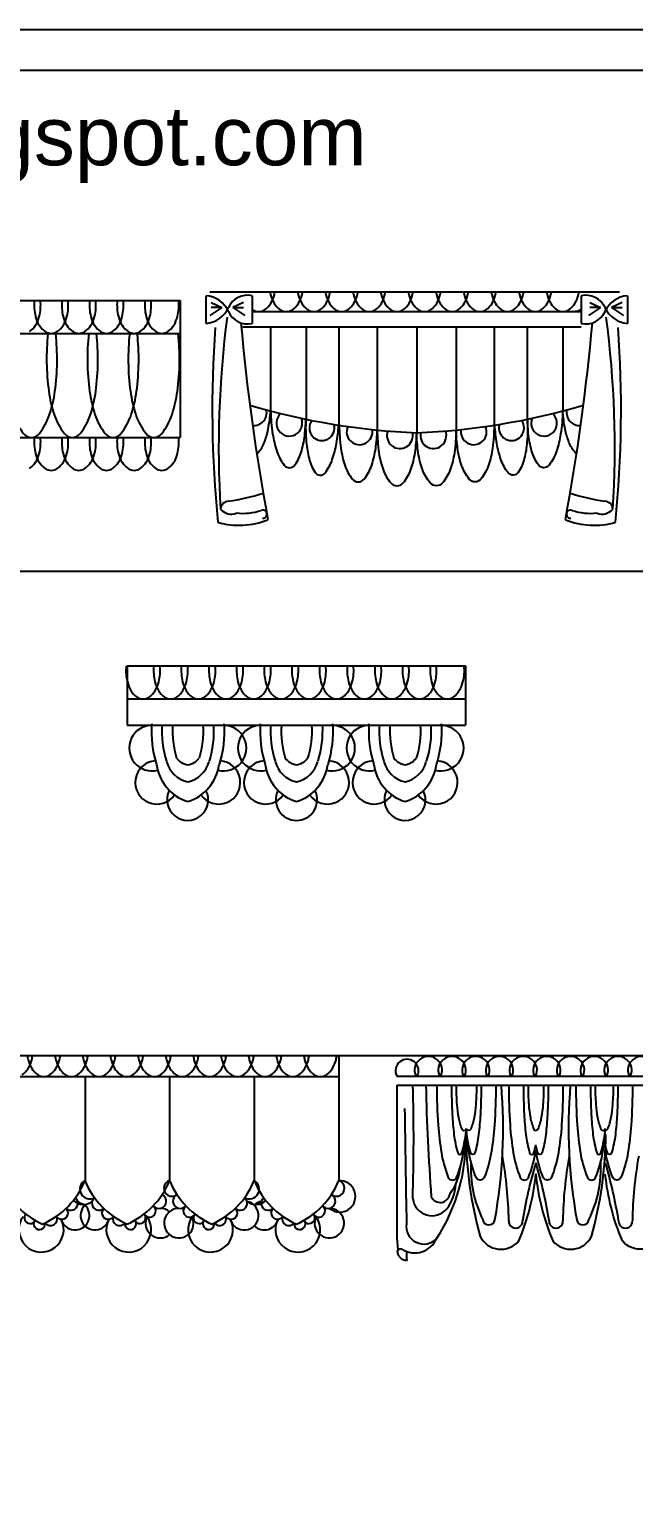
# Model space of a CAD drawing. Header units: inches. Extents: x 8.9 to 51.4, y 16 to 40.8.
# Drawn here: x 16.22 to 21.2, y 28.57 to 40.79 of the extents above; entities that cross this region are included whole.
import ezdxf

# ---------------------------------------------------------------- set-up
doc = ezdxf.new("R2010")
doc.units = ezdxf.units.IN
doc.header["$MEASUREMENT"] = 0
for name, color, linetype in [('02', 2, 'Continuous'), ('4', 4, 'Continuous'), ('kadrbm', 4, 'Continuous')]:
    doc.layers.add(name, color=color, linetype=linetype)
doc.styles.add('bmmm', font='swissel.ttf')

# ---------------------------------------------------------------- blocks, each defined once
blk = doc.blocks.new('kadrbm')
at = {"layer": 'kadrbm', "color": 4}
blk.add_lwpolyline([(0, 0), (0, 24.797), (21, 24.797), (21, 0), (0, 0)], close=True, dxfattribs=at)
blk.add_lwpolyline([(20.663, 0.326), (20.663, 24.46), (0.337, 24.46), (0.337, 0.326), (20.663, 0.326)], dxfattribs=at)
at = {"layer": 'kadrbm', "color": 211, "true_color": 0xf674fb, "style": 'bmmm'}
blk.add_text('www.cad-libraries.blogspot.com', height=0.48513, dxfattribs=at).set_placement((0.573, 23.677))

msp = doc.modelspace()

# ---------------------------------------------------------------- linework, layer by layer
at = {"layer": '02'}
for p, q in [((14.664, 38.552), (17.46, 38.552)), ((17.672, 38.591), (17.672, 38.363)), ((17.803, 38.494), (17.705, 38.428)), ((17.716, 38.537), (17.803, 38.494)), ((17.803, 38.494), (17.716, 38.494)), ((17.982, 38.537), (17.895, 38.494)), ((17.895, 38.494), (17.993, 38.428)), ((17.895, 38.494), (17.982, 38.494)), ((18.053, 38.591), (18.053, 38.363)), ((20.772, 38.591), (20.772, 38.363)), ((20.93, 38.494), (20.833, 38.428)), ((20.843, 38.537), (20.93, 38.494)), ((20.93, 38.494), (20.843, 38.494)), ((21.109, 38.537), (21.022, 38.494)), ((21.022, 38.494), (21.12, 38.428)), ((21.022, 38.494), (21.109, 38.494)), ((21.153, 38.591), (21.153, 38.363)), ((18.053, 38.461), (20.772, 38.461)), ((18.205, 38.331), (18.205, 37.641)), ((18.499, 38.331), (18.499, 37.572)), ((18.771, 38.331), (18.771, 37.523)), ((19.086, 38.331), (19.086, 37.483)), ((19.413, 38.331), (19.413, 37.461)), ((19.739, 38.331), (19.739, 37.483)), ((20.054, 38.331), (20.054, 37.523)), ((20.326, 38.331), (20.326, 37.572)), ((20.62, 38.331), (20.62, 37.641)), ((17.022, 35.263), (19.817, 35.263)), ((15.974, 32.144), (18.769, 32.144)), ((16.673, 32.144), (16.673, 31.285)), ((17.372, 32.144), (17.372, 31.285)), ((18.07, 32.144), (18.07, 31.285)), ((19.248, 32.074), (22.12, 32.074)), ((18.769, 31.029), (18.769, 31.026))]:
    msp.add_line(p, q, dxfattribs=at)
for points in [[(18.157, 38.476, 0.106996), (18.207, 38.529, 0.07478), (18.237, 38.601, 0.015245), (18.242, 38.624, 0.024754)], [(18.201, 38.624, 0.015245), (18.206, 38.601, 0.07478), (18.236, 38.529, 0.106996), (18.286, 38.476, 0.309503), (18.386, 38.476)], [(18.386, 38.476, 0.106996), (18.436, 38.529, 0.07478), (18.466, 38.601, 0.015245), (18.471, 38.624, 0.024754)], [(18.429, 38.624, 0.015245), (18.434, 38.601, 0.07478), (18.464, 38.529, 0.106996), (18.514, 38.476, 0.309503), (18.614, 38.476)], [(18.614, 38.476, 0.106996), (18.664, 38.529, 0.07478), (18.694, 38.601, 0.015245), (18.699, 38.624, 0.024754)], [(18.658, 38.624, 0.015245), (18.663, 38.601, 0.07478), (18.693, 38.529, 0.106996), (18.743, 38.476, 0.309503), (18.843, 38.476)], [(18.843, 38.476, 0.106996), (18.893, 38.529, 0.07478), (18.923, 38.601, 0.015245), (18.928, 38.624, 0.024754)], [(18.886, 38.624, 0.015245), (18.891, 38.601, 0.07478), (18.921, 38.529, 0.106996), (18.971, 38.476, 0.309503), (19.071, 38.476)], [(19.071, 38.476, 0.106996), (19.121, 38.529, 0.07478), (19.151, 38.601, 0.015245), (19.156, 38.624, 0.024754)], [(19.115, 38.624, 0.015245), (19.12, 38.601, 0.07478), (19.15, 38.529, 0.106996), (19.2, 38.476, 0.309503), (19.299, 38.476)], [(19.299, 38.476, 0.106996), (19.35, 38.529, 0.07478), (19.379, 38.601, 0.015245), (19.384, 38.624, 0.024754)], [(19.343, 38.624, 0.015245), (19.348, 38.601, 0.07478), (19.378, 38.529, 0.106996), (19.428, 38.476, 0.309503), (19.528, 38.476)], [(19.528, 38.476, 0.106996), (19.578, 38.529, 0.07478), (19.608, 38.601, 0.015245), (19.613, 38.624, 0.024754)], [(19.572, 38.624, 0.015245), (19.577, 38.601, 0.07478), (19.606, 38.529, 0.106996), (19.657, 38.476, 0.309503), (19.756, 38.476)], [(19.756, 38.476, 0.106996), (19.806, 38.529, 0.07478), (19.836, 38.601, 0.015245), (19.841, 38.624, 0.024754)], [(19.8, 38.624, 0.015245), (19.805, 38.601, 0.07478), (19.835, 38.529, 0.106996), (19.885, 38.476, 0.309503), (19.985, 38.476)], [(19.985, 38.476, 0.106996), (20.035, 38.529, 0.07478), (20.065, 38.601, 0.015245), (20.07, 38.624, 0.024754)], [(20.028, 38.624, 0.015245), (20.033, 38.601, 0.07478), (20.063, 38.529, 0.106996), (20.113, 38.476, 0.309503), (20.213, 38.476)], [(20.213, 38.476, 0.106996), (20.263, 38.529, 0.07478), (20.293, 38.601, 0.015245), (20.298, 38.624, 0.024754)], [(20.257, 38.624, 0.015245), (20.262, 38.601, 0.07478), (20.292, 38.529, 0.106996), (20.342, 38.476, 0.309503), (20.441, 38.476)], [(20.441, 38.476, 0.106996), (20.492, 38.529, 0.07478), (20.521, 38.601, 0.015245), (20.526, 38.624, 0.024754)], [(20.485, 38.624, 0.015245), (20.49, 38.601, 0.07478), (20.52, 38.529, 0.106996), (20.57, 38.476, 0.309503), (20.67, 38.476)], [(20.67, 38.476, 0.106996), (20.72, 38.529, 0.07478), (20.75, 38.601, 0.015245), (20.755, 38.624, 0.024754)], [(16.215, 38.296, 0.106996), (16.265, 38.349, 0.07478), (16.295, 38.42, 0.086354), (16.305, 38.552, 0.07478)], [(16.254, 38.552, 0.086354), (16.264, 38.42, 0.07478), (16.294, 38.349, 0.106996), (16.344, 38.296, 0.309503), (16.444, 38.296)], [(16.444, 38.296, 0.106996), (16.494, 38.349, 0.07478), (16.524, 38.42, 0.086354), (16.533, 38.552, 0.07478)], [(16.483, 38.552, 0.086354), (16.492, 38.42, 0.07478), (16.522, 38.349, 0.106996), (16.572, 38.296, 0.309503), (16.672, 38.296)], [(16.672, 38.296, 0.106996), (16.722, 38.349, 0.07478), (16.752, 38.42, 0.086354), (16.762, 38.552, 0.07478)], [(16.711, 38.552, 0.086354), (16.721, 38.42, 0.07478), (16.751, 38.349, 0.106996), (16.801, 38.296, 0.309503), (16.9, 38.296)], [(16.9, 38.296, 0.106996), (16.951, 38.349, 0.07478), (16.98, 38.42, 0.086354), (16.99, 38.552, 0.07478)], [(16.939, 38.552, 0.086354), (16.949, 38.42, 0.07478), (16.979, 38.349, 0.106996), (17.029, 38.296, 0.309503), (17.129, 38.296)], [(17.129, 38.296, 0.106996), (17.179, 38.349, 0.07478), (17.209, 38.42, 0.086354), (17.219, 38.552, 0.07478)], [(17.168, 38.552, 0.086354), (17.178, 38.42, 0.07478), (17.207, 38.349, 0.106996), (17.258, 38.296, 0.309503), (17.357, 38.296)], [(17.357, 38.296, 0.106996), (17.407, 38.349, 0.07478), (17.437, 38.42, 0.086354), (17.447, 38.552, 0.07478)], [(18.053, 38.48, 0.008025), (18.058, 38.476, 0.309503), (18.157, 38.476)], [(20.772, 38.48, -0.008025), (20.768, 38.476, -0.151213), (20.718, 38.461, -0.151213)], [(16.03, 38.28, 0.060753), (16.037, 37.803, 0.045475), (16.081, 37.611, 0.088394), (16.166, 37.453, 0.483941), (16.296, 37.453)], [(16.296, 37.453, 0.088394), (16.38, 37.611, 0.045475), (16.425, 37.803, 0.060753), (16.431, 38.28, 0.045475)], [(16.367, 38.28, 0.060753), (16.374, 37.803, 0.045475), (16.418, 37.611, 0.088394), (16.503, 37.453, 0.483941), (16.633, 37.453)], [(16.633, 37.453, 0.088394), (16.718, 37.611, 0.045475), (16.762, 37.803, 0.060753), (16.768, 38.28, 0.045475)], [(16.704, 38.28, 0.060753), (16.711, 37.803, 0.045475), (16.755, 37.611, 0.088394), (16.84, 37.453, 0.483941), (16.97, 37.453)], [(16.97, 37.453, 0.088394), (17.055, 37.611, 0.045475), (17.099, 37.803, 0.060753), (17.105, 38.28, 0.045475)], [(17.042, 38.28, 0.060753), (17.048, 37.803, 0.045475), (17.092, 37.611, 0.088394), (17.177, 37.453, 0.483941), (17.307, 37.453)], [(17.307, 37.453, 0.088394), (17.392, 37.611, 0.045475), (17.436, 37.803, 0.060753), (17.443, 38.28, 0.045475)], [(18.497, 37.572, 0.031235), (18.501, 37.383)], [(16.215, 37.165, 0.106996), (16.265, 37.218, 0.07478), (16.295, 37.29, 0.086354), (16.305, 37.422, 0.07478)], [(16.254, 37.422, 0.086354), (16.264, 37.29, 0.07478), (16.294, 37.218, 0.106996), (16.344, 37.165, 0.309503), (16.444, 37.165)], [(16.444, 37.165, 0.106996), (16.494, 37.218, 0.07478), (16.524, 37.29, 0.086354), (16.533, 37.422, 0.07478)], [(16.483, 37.422, 0.086354), (16.492, 37.29, 0.07478), (16.522, 37.218, 0.106996), (16.572, 37.165, 0.309503), (16.672, 37.165)], [(16.672, 37.165, 0.106996), (16.722, 37.218, 0.07478), (16.752, 37.29, 0.086354), (16.762, 37.422, 0.07478)], [(16.711, 37.422, 0.086354), (16.721, 37.29, 0.07478), (16.751, 37.218, 0.106996), (16.801, 37.165, 0.309503), (16.9, 37.165)], [(16.9, 37.165, 0.106996), (16.951, 37.218, 0.07478), (16.98, 37.29, 0.086354), (16.99, 37.422, 0.07478)], [(16.939, 37.422, 0.086354), (16.949, 37.29, 0.07478), (16.979, 37.218, 0.106996), (17.029, 37.165, 0.309503), (17.129, 37.165)], [(17.129, 37.165, 0.106996), (17.179, 37.218, 0.07478), (17.209, 37.29, 0.086354), (17.219, 37.422, 0.07478)], [(17.168, 37.422, 0.086354), (17.178, 37.29, 0.07478), (17.207, 37.218, 0.106996), (17.258, 37.165, 0.309503), (17.357, 37.165)], [(17.357, 37.165, 0.106996), (17.407, 37.218, 0.07478), (17.437, 37.29, 0.086354), (17.447, 37.422, 0.07478)], [(17.013, 35.535, 0.086354), (17.023, 35.403, 0.07478), (17.052, 35.332, 0.106996), (17.103, 35.278, 0.309503), (17.202, 35.278)], [(17.202, 35.278, 0.106996), (17.252, 35.332, 0.07478), (17.282, 35.403, 0.086354), (17.292, 35.535, 0.07478)], [(17.241, 35.535, 0.086354), (17.251, 35.403, 0.07478), (17.281, 35.332, 0.106996), (17.331, 35.278, 0.309503), (17.431, 35.278)], [(17.431, 35.278, 0.106996), (17.481, 35.332, 0.07478), (17.511, 35.403, 0.086354), (17.52, 35.535, 0.07478)], [(17.47, 35.535, 0.086354), (17.479, 35.403, 0.07478), (17.509, 35.332, 0.106996), (17.559, 35.278, 0.309503), (17.659, 35.278)], [(17.659, 35.278, 0.106996), (17.709, 35.332, 0.07478), (17.739, 35.403, 0.086354), (17.749, 35.535, 0.07478)], [(17.698, 35.535, 0.086354), (17.708, 35.403, 0.07478), (17.738, 35.332, 0.106996), (17.788, 35.278, 0.309503), (17.888, 35.278)], [(17.888, 35.278, 0.106996), (17.938, 35.332, 0.07478), (17.968, 35.403, 0.086354), (17.977, 35.535, 0.07478)], [(17.927, 35.535, 0.086354), (17.936, 35.403, 0.07478), (17.966, 35.332, 0.106996), (18.016, 35.278, 0.309503), (18.116, 35.278)], [(18.116, 35.278, 0.106996), (18.166, 35.332, 0.07478), (18.196, 35.403, 0.086354), (18.206, 35.535, 0.07478)], [(18.155, 35.535, 0.086354), (18.165, 35.403, 0.07478), (18.195, 35.332, 0.106996), (18.245, 35.278, 0.309503), (18.344, 35.278)], [(18.344, 35.278, 0.106996), (18.395, 35.332, 0.07478), (18.424, 35.403, 0.086354), (18.434, 35.535, 0.07478)], [(18.383, 35.535, 0.086354), (18.393, 35.403, 0.07478), (18.423, 35.332, 0.106996), (18.473, 35.278, 0.309503), (18.573, 35.278)], [(18.573, 35.278, 0.106996), (18.623, 35.332, 0.07478), (18.653, 35.403, 0.086354), (18.662, 35.535, 0.07478)], [(18.612, 35.535, 0.086354), (18.622, 35.403, 0.07478), (18.651, 35.332, 0.106996), (18.702, 35.278, 0.309503), (18.801, 35.278)], [(18.801, 35.278, 0.106996), (18.851, 35.332, 0.07478), (18.881, 35.403, 0.086354), (18.891, 35.535, 0.07478)], [(18.84, 35.535, 0.086354), (18.85, 35.403, 0.07478), (18.88, 35.332, 0.106996), (18.93, 35.278, 0.309503), (19.03, 35.278)], [(19.03, 35.278, 0.106996), (19.08, 35.332, 0.07478), (19.11, 35.403, 0.086354), (19.119, 35.535, 0.07478)], [(19.069, 35.535, 0.086354), (19.078, 35.403, 0.07478), (19.108, 35.332, 0.106996), (19.158, 35.278, 0.309503), (19.258, 35.278)], [(19.258, 35.278, 0.106996), (19.308, 35.332, 0.07478), (19.338, 35.403, 0.086354), (19.348, 35.535, 0.07478)], [(19.297, 35.535, 0.086354), (19.307, 35.403, 0.07478), (19.337, 35.332, 0.106996), (19.387, 35.278, 0.309503), (19.486, 35.278)], [(19.486, 35.278, 0.106996), (19.537, 35.332, 0.07478), (19.566, 35.403, 0.086354), (19.576, 35.535, 0.07478)], [(19.526, 35.535, 0.086354), (19.535, 35.403, 0.07478), (19.565, 35.332, 0.106996), (19.615, 35.278, 0.309503), (19.715, 35.278)], [(19.715, 35.278, 0.106996), (19.765, 35.332, 0.07478), (19.795, 35.403, 0.086354), (19.805, 35.535, 0.07478)], [(17.31, 35.051, 0.093442), (17.347, 34.748, 0.093442)], [(17.397, 35.046, 0.093442), (17.43, 34.774, 0.093442)], [(17.647, 35.046, -0.093442), (17.615, 34.774, -0.093442)], [(17.734, 35.051, -0.093442), (17.698, 34.748, -0.093442)], [(18.208, 35.051, 0.093442), (18.244, 34.748, 0.093442)], [(18.295, 35.046, 0.093442), (18.327, 34.774, 0.093442)], [(18.545, 35.046, -0.093442), (18.512, 34.774, -0.093442)], [(18.632, 35.051, -0.093442), (18.595, 34.748, -0.093442)], [(19.105, 35.051, 0.093442), (19.142, 34.748, 0.093442)], [(19.192, 35.046, 0.093442), (19.225, 34.774, 0.093442)], [(19.442, 35.046, -0.093442), (19.409, 34.774, -0.093442)], [(19.529, 35.051, -0.093442), (19.492, 34.748, -0.093442)], [(16.154, 32.159, 0.106996), (16.204, 32.212, 0.07478), (16.234, 32.284, 0.02241), (16.241, 32.318, 0.024754)], [(16.196, 32.318, 0.02241), (16.203, 32.284, 0.07478), (16.233, 32.212, 0.106996), (16.283, 32.159, 0.309503), (16.383, 32.159)], [(16.383, 32.159, 0.106996), (16.433, 32.212, 0.07478), (16.463, 32.284, 0.02241), (16.47, 32.318, 0.024754)], [(16.425, 32.318, 0.02241), (16.431, 32.284, 0.07478), (16.461, 32.212, 0.106996), (16.511, 32.159, 0.309503), (16.611, 32.159)], [(16.611, 32.159, 0.106996), (16.661, 32.212, 0.07478), (16.691, 32.284, 0.02241), (16.698, 32.318, 0.024754)], [(16.653, 32.318, 0.02241), (16.66, 32.284, 0.07478), (16.69, 32.212, 0.106996), (16.74, 32.159, 0.309503), (16.84, 32.159)], [(16.84, 32.159, 0.106996), (16.89, 32.212, 0.07478), (16.92, 32.284, 0.02241), (16.926, 32.318, 0.024754)], [(16.881, 32.318, 0.02241), (16.888, 32.284, 0.07478), (16.918, 32.212, 0.106996), (16.968, 32.159, 0.309503), (17.068, 32.159)], [(17.068, 32.159, 0.106996), (17.118, 32.212, 0.07478), (17.148, 32.284, 0.02241), (17.155, 32.318, 0.024754)], [(17.11, 32.318, 0.02241), (17.117, 32.284, 0.07478), (17.146, 32.212, 0.106996), (17.197, 32.159, 0.309503), (17.296, 32.159)], [(17.296, 32.159, 0.106996), (17.346, 32.212, 0.07478), (17.376, 32.284, 0.02241), (17.383, 32.318, 0.024754)], [(17.338, 32.318, 0.02241), (17.345, 32.284, 0.07478), (17.375, 32.212, 0.106996), (17.425, 32.159, 0.309503), (17.525, 32.159)], [(17.525, 32.159, 0.106996), (17.575, 32.212, 0.07478), (17.605, 32.284, 0.02241), (17.612, 32.318, 0.024754)], [(17.567, 32.318, 0.02241), (17.573, 32.284, 0.07478), (17.603, 32.212, 0.106996), (17.653, 32.159, 0.309503), (17.753, 32.159)], [(17.753, 32.159, 0.106996), (17.803, 32.212, 0.07478), (17.833, 32.284, 0.02241), (17.84, 32.318, 0.024754)], [(17.795, 32.318, 0.02241), (17.802, 32.284, 0.07478), (17.832, 32.212, 0.106996), (17.882, 32.159, 0.309503), (17.982, 32.159)], [(17.982, 32.159, 0.106996), (18.032, 32.212, 0.07478), (18.062, 32.284, 0.02241), (18.068, 32.318, 0.024754)], [(18.023, 32.318, 0.02241), (18.03, 32.284, 0.07478), (18.06, 32.212, 0.106996), (18.11, 32.159, 0.309503), (18.21, 32.159)], [(18.21, 32.159, 0.106996), (18.26, 32.212, 0.07478), (18.29, 32.284, 0.02241), (18.297, 32.318, 0.024754)], [(18.252, 32.318, 0.02241), (18.259, 32.284, 0.07478), (18.289, 32.212, 0.106996), (18.339, 32.159, 0.309503), (18.438, 32.159)], [(18.438, 32.159, 0.106996), (18.489, 32.212, 0.07478), (18.518, 32.284, 0.02241), (18.525, 32.318, 0.024754)], [(18.48, 32.318, 0.02241), (18.487, 32.284, 0.07478), (18.517, 32.212, 0.106996), (18.567, 32.159, 0.309503), (18.667, 32.159)], [(18.667, 32.159, 0.106996), (18.717, 32.212, 0.07478), (18.747, 32.284, 0.02241), (18.754, 32.318, 0.024754)], [(19.579, 32.074, 0.017762), (19.59, 31.744, 0.024089), (19.617, 31.516, 0.054459), (19.674, 31.312, 0.67524), (19.742, 31.312, 0.054459), (19.8, 31.516, 0.018684), (19.823, 31.693, 0.017254)], [(19.701, 32.074, 0.01311), (19.707, 31.832, 0.017696), (19.721, 31.666, 0.041211), (19.752, 31.514, 0.748339), (19.786, 31.514, 0.041211), (19.818, 31.666, 0.004689), (19.823, 31.71, 0.0126)], [(19.739, 32.074, 0.019476), (19.744, 31.914, 0.025547), (19.758, 31.806, 0.057304), (19.786, 31.711, 0.659721), (19.821, 31.711, 0.002703), (19.823, 31.715, 0.025547)], [(19.906, 32.074, -0.019476), (19.901, 31.914, -0.025547), (19.888, 31.806, -0.057304), (19.859, 31.711, -0.659721), (19.824, 31.711, -0.002703), (19.823, 31.715, -0.025547)], [(19.945, 32.074, -0.013111), (19.939, 31.832, -0.017696), (19.924, 31.666, -0.041211), (19.893, 31.514, -0.748339), (19.859, 31.514, -0.041211), (19.828, 31.666, -0.004689), (19.823, 31.71, -0.0126)], [(20.066, 32.074, -0.017762), (20.055, 31.744, -0.024089), (20.028, 31.516, -0.054459), (19.971, 31.312, -0.67524), (19.903, 31.312, -0.054459), (19.845, 31.516, -0.018684), (19.823, 31.693, -0.017254)], [(20.173, 32.074, 0.017762), (20.184, 31.744, 0.024089), (20.211, 31.516, 0.054459), (20.268, 31.312, 0.67524), (20.336, 31.312, 0.054459), (20.394, 31.516, 0.002111), (20.397, 31.536, 0.017254)], [(20.295, 32.074, 0.01311), (20.3, 31.832, 0.017696), (20.315, 31.666, 0.041211), (20.346, 31.514, 0.748339), (20.38, 31.514, 0.017975), (20.397, 31.58, 0.004689)], [(20.333, 32.074, 0.019476), (20.338, 31.914, 0.025547), (20.352, 31.806, 0.057304), (20.38, 31.711, 0.2941), (20.397, 31.699, 0.300144)], [(20.621, 32.074, -0.017762), (20.61, 31.744, -0.024089), (20.583, 31.516, -0.054459), (20.526, 31.312, -0.67524), (20.458, 31.312, -0.054459), (20.4, 31.516, -0.002111), (20.397, 31.536, -0.017254)], [(20.499, 32.074, -0.01311), (20.493, 31.832, -0.017696), (20.479, 31.666, -0.041211), (20.448, 31.514, -0.748339), (20.414, 31.514, -0.017975), (20.397, 31.58, -0.004689)], [(20.461, 32.074, -0.019476), (20.456, 31.914, -0.025547), (20.442, 31.806, -0.057304), (20.414, 31.711, -0.2941), (20.397, 31.699, -0.300144)], [(20.728, 32.074, 0.017762), (20.739, 31.744, 0.024089), (20.765, 31.516, 0.054459), (20.823, 31.312, 0.67524), (20.891, 31.312, 0.054459), (20.949, 31.516, 0.018684), (20.971, 31.693, 0.017254)], [(20.849, 32.074, 0.01311), (20.855, 31.832, 0.017696), (20.869, 31.666, 0.041211), (20.901, 31.514, 0.748339), (20.935, 31.514, 0.041211), (20.966, 31.666, 0.004689), (20.971, 31.71, 0.0126)], [(20.887, 32.074, 0.019476), (20.893, 31.914, 0.025547), (20.906, 31.806, 0.057304), (20.935, 31.711, 0.659721), (20.969, 31.711, 0.002703), (20.971, 31.715, 0.025547)], [(21.195, 32.074, -0.017762), (21.184, 31.744, -0.024089), (21.158, 31.516, -0.054459), (21.1, 31.312, -0.67524), (21.032, 31.312, -0.054459), (20.974, 31.516, -0.002111), (20.971, 31.536, -0.017254)], [(21.036, 32.074, -0.019476), (21.03, 31.914, -0.025547), (21.017, 31.806, -0.057304), (20.988, 31.711, -0.2941), (20.971, 31.699, -0.300144)], [(21.074, 32.074, -0.01311), (21.068, 31.832, -0.017696), (21.054, 31.666, -0.041211), (21.022, 31.514, -0.748339), (20.988, 31.514, -0.017975), (20.971, 31.58, -0.004689)]]:
    msp.add_lwpolyline(points, format="xyb", dxfattribs=at)
msp.add_lwpolyline([(20.772, 38.331), (17.977, 38.331)], dxfattribs=at)
for centre, radius, start, end in [((17.652, 38.366), 0.227, 24.8767, 84.7245), ((17.652, 38.589), 0.227, 275.2755, 335.1233), ((18.017, 38.42), 0.176, 77.9759, 155.1233), ((20.809, 38.42), 0.176, 24.8767, 102.0241), ((21.174, 38.366), 0.227, 95.2755, 155.1233), ((21.174, 38.589), 0.227, 204.8767, 264.7245), ((26.065, 37.339), 8.288, 172.5471, 183.5199), ((18.017, 38.535), 0.176, 204.8767, 282.0241), ((20.809, 38.535), 0.176, 257.9759, 335.1233), ((12.761, 37.339), 8.288, 356.4801, 7.4529), ((19.63, 43.07), 5.613, 253.4884, 267.7815), ((18.067, 37.627), 0.107, 264.7477, 11.9878), ((19.195, 43.07), 5.613, 272.2185, 286.5116), ((20.758, 37.627), 0.107, 168.0122, 275.2523), ((18.361, 37.54), 0.107, 132.3656, 21.7777), ((18.63, 37.5), 0.104, 142.9388, 16.6983), ((18.941, 37.469), 0.107, 156.0826, 9.8981), ((19.884, 37.469), 0.107, 170.1019, 23.9174), ((20.196, 37.5), 0.104, 163.3017, 37.0612), ((20.465, 37.54), 0.107, 158.2223, 47.6344), ((19.274, 37.437), 0.107, 159.0935, 13.6739), ((19.551, 37.437), 0.107, 166.3261, 20.9065), ((17.581, 38.755), 1.88, 278.4444, 287.4336), ((21.244, 38.755), 1.88, 252.5664, 261.5556), ((17.863, 36.825), 0.0709, 94.3739, 175.5874), ((17.879, 36.901), 0.112, 219.1215, 292.8242), ((17.977, 37.274), 0.479, 263.4844, 288.5256), ((18.142, 36.788), 0.0338, 267.3416, 111.5956), ((20.684, 36.788), 0.0338, 68.4044, 272.6584), ((20.848, 37.274), 0.479, 251.4744, 276.5156), ((20.946, 36.901), 0.112, 247.1758, 320.8785), ((20.963, 36.825), 0.0709, 4.4126, 85.6261), ((17.226, 34.857), 0.188, 91.0939, 284.392), ((17.818, 34.857), 0.188, 255.608, 88.9061), ((18.124, 34.857), 0.188, 91.0939, 284.392), ((18.715, 34.857), 0.188, 255.608, 88.9061), ((19.021, 34.857), 0.188, 91.0939, 284.392), ((19.613, 34.857), 0.188, 255.608, 88.9061), ((17.267, 34.573), 0.179, 94.0004, 324.7863), ((17.573, 34.806), 0.234, 194.5518, 257.4346), ((17.541, 34.857), 0.139, 216.8456, 262.2571), ((17.504, 34.857), 0.139, 277.7429, 323.1544), ((17.471, 34.806), 0.234, 282.5654, 345.4482), ((17.777, 34.573), 0.179, 215.2137, 85.9996), ((18.165, 34.573), 0.179, 94.0004, 324.7863), ((18.47, 34.806), 0.234, 194.5518, 257.4346), ((18.438, 34.857), 0.139, 216.8456, 262.2571), ((18.401, 34.857), 0.139, 277.7429, 323.1544), ((18.369, 34.806), 0.234, 282.5654, 345.4482), ((18.675, 34.573), 0.179, 215.2137, 85.9996), ((19.062, 34.573), 0.179, 94.0004, 324.7863), ((19.368, 34.806), 0.234, 194.5518, 257.4346), ((19.336, 34.857), 0.139, 216.8456, 262.2571), ((19.298, 34.857), 0.139, 277.7429, 323.1544), ((19.266, 34.806), 0.234, 282.5654, 345.4482), ((19.572, 34.573), 0.179, 215.2137, 85.9996), ((17.521, 34.43), 0.17, 152.9927, 27.033), ((18.419, 34.43), 0.17, 152.9927, 270.3589), ((18.421, 34.43), 0.17, 269.6411, 27.0073), ((19.316, 34.43), 0.17, 152.9927, 27.033), ((19.333, 32.192), 0.0954, 332.0293, 207.9707), ((19.509, 32.197), 0.114, 334.6887, 205.3113), ((19.705, 32.197), 0.114, 334.6887, 205.3113), ((19.901, 32.197), 0.114, 334.6887, 205.3113), ((20.097, 32.197), 0.114, 334.6887, 205.3113), ((20.293, 32.197), 0.114, 334.6887, 205.3113), ((20.488, 32.197), 0.114, 334.6887, 205.3113), ((20.684, 32.197), 0.114, 334.6887, 205.3113), ((20.88, 32.197), 0.114, 334.6887, 205.3113), ((21.076, 32.197), 0.114, 334.6887, 205.3113), ((21.271, 32.197), 0.114, 334.6887, 205.3113), ((3.167, 31.635), 16.221, 358.2402, 1.5513), ((38.334, 32.522), 18.851, 181.3621, 184.1682), ((15.885, 31.719), 4.242, 349.7151, 4.7974), ((24.909, 31.719), 4.242, 175.2026, 190.2849), ((208.426, 34.436), 189.13, 180.77375, 181.06178), ((19.333, 31.446), 0.445, 322.3786, 355.6317), ((20.822, 31.39), 0.963, 176.8706, 206.4203), ((16.943, 30.905), 3.231, 0.8669, 10.372), ((24.321, 30.281), 4.09, 163.6391, 170.5295), ((16.473, 30.281), 4.09, 9.4705, 16.3609), ((23.851, 30.905), 3.231, 169.628, 179.1331), ((19.972, 31.39), 0.963, 333.5797, 3.1294), ((17.047, 30.281), 4.09, 9.4705, 16.3609), ((24.425, 30.905), 3.231, 169.628, 179.1331), ((16.594, 31.54), 0.671, 202.3306, 246.1685), ((16.052, 31.54), 0.671, 293.8315, 337.6694), ((16.712, 31.215), 0.0808, 119.2918, 299.2017), ((17.293, 31.54), 0.671, 202.3306, 246.1685), ((16.751, 31.54), 0.671, 293.8315, 337.6694), ((17.391, 31.222), 0.0663, 106.7774, 309.0234), ((17.992, 31.54), 0.671, 202.3306, 246.1685), ((17.45, 31.54), 0.671, 293.8315, 337.6694), ((18.031, 31.215), 0.0808, 240.7983, 60.7082), ((18.691, 31.54), 0.671, 202.3306, 246.1685), ((18.149, 31.54), 0.671, 293.8315, 337.6694), ((18.777, 31.155), 0.13, 229.7229, 93.5834), ((18.75, 31.222), 0.0663, 230.9766, 73.2226), ((17.283, 31.116), 0.0609, 219.5522, 63.3162), ((17.46, 31.116), 0.0609, 116.6838, 320.4478), ((18.681, 31.116), 0.0609, 219.5522, 63.3162), ((19.606, 31.185), 0.0801, 204.6263, 352.4149), ((19.384, 31.267), 0.351, 322.3625, 358.227), ((16.481, 31.019), 0.0524, 213.1414, 45.7637), ((16.591, 30.997), 0.119, 194.2821, 46.3701), ((16.557, 31.099), 0.0581, 226.9673, 50.7743), ((16.659, 31.2), 0.113, 223.3934, 309.9447), ((16.686, 31.2), 0.113, 230.0553, 265.8331), ((16.755, 30.997), 0.119, 133.6299, 345.7179), ((16.788, 31.099), 0.0581, 129.2257, 313.0327), ((16.865, 31.019), 0.0524, 134.2363, 326.8586), ((17.206, 31.035), 0.0521, 209.2296, 54.7615), ((17.295, 30.934), 0.122, 51.0783, 89.5677), ((17.448, 30.934), 0.122, 90.4323, 25.8667), ((17.537, 31.035), 0.0521, 125.2385, 330.7704), ((17.879, 31.019), 0.0524, 213.1414, 45.7637), ((17.988, 30.997), 0.119, 194.2821, 78.938), ((17.955, 31.099), 0.0581, 226.9673, 50.7743), ((18.084, 31.2), 0.113, 230.0553, 316.6066), ((18.057, 31.2), 0.113, 274.1669, 309.9447), ((18.153, 30.997), 0.119, 101.062, 133.6299), ((18.186, 31.099), 0.0581, 129.2257, 313.0327), ((18.262, 31.019), 0.0524, 134.2363, 326.8586), ((18.604, 31.035), 0.0521, 209.2296, 54.7615), ((18.692, 30.934), 0.122, 154.1333, 89.5677), ((19.539, 31.154), 0.159, 186.274, 320.6499), ((16.312, 30.88), 0.185, 144.6859, 28.0534), ((16.218, 30.977), 0.0463, 135.8107, 336.6699), ((16.296, 30.928), 0.0471, 139.9746, 9.0111), ((16.387, 30.969), 0.055, 217.3144, 23.3536), ((16.417, 30.977), 3.552713678800502e-16, 77.0777, 270), ((17.034, 30.88), 0.185, 151.9466, 35.3141), ((16.959, 30.969), 0.055, 156.6464, 322.6856), ((17.049, 30.928), 0.0471, 170.9889, 40.0254), ((17.128, 30.977), 0.0463, 203.3301, 44.1893), ((17.295, 30.934), 0.122, 154.1333, 308.9217), ((17.71, 30.88), 0.185, 144.6859, 28.0534), ((17.615, 30.977), 0.0463, 135.8107, 336.6699), ((17.694, 30.928), 0.0471, 139.9746, 9.0111), ((17.784, 30.969), 0.055, 217.3144, 23.3536), ((18.153, 30.997), 0.119, 226.3701, 345.7179), ((18.431, 30.88), 0.185, 151.9466, 35.3141), ((18.357, 30.969), 0.055, 156.6464, 322.6856), ((18.327, 30.977), 3.552713678800502e-16, 270, 102.9223), ((18.447, 30.928), 0.0471, 170.9889, 40.0254), ((18.525, 30.977), 0.0463, 203.3301, 44.1893), ((19.472, 30.908), 0.146, 170.8997, 317.4221), ((20.009, 30.971), 0.0503, 190.2849, 349.7151), ((20.23, 30.951), 0.0572, 177.3351, 2.6649), ((20.564, 30.951), 0.0572, 177.3351, 2.6649), ((20.785, 30.971), 0.0503, 190.2849, 349.7151), ((21.138, 30.951), 0.0572, 177.3351, 2.6649)]:
    msp.add_arc(centre, radius, start, end, dxfattribs=at)
at = {"layer": '4'}
for p, q in [((17.705, 38.624), (21.088, 38.624)), ((17.46, 38.552), (17.46, 37.422)), ((14.664, 38.28), (17.46, 38.28)), ((14.664, 37.422), (17.46, 37.422)), ((9.198, 36.318), (29.524, 36.318)), ((17.022, 35.535), (19.817, 35.535)), ((17.022, 35.535), (17.022, 35.046)), ((19.817, 35.535), (19.817, 35.046)), ((17.022, 35.046), (19.817, 35.046)), ((9.198, 32.318), (29.524, 32.318)), ((15.974, 32.318), (18.769, 32.318)), ((18.769, 32.318), (18.769, 31.285)), ((19.248, 32.148), (22.12, 32.148))]:
    msp.add_line(p, q, dxfattribs=at)
for points in [[(18.091, 37.286, 0.074092), (18.102, 37.295, 0.086764), (18.155, 37.383, 0.044122), (18.186, 37.491, 0.032642), (18.206, 37.642, 0.032642)], [(18.206, 37.64, 0.030532), (18.223, 37.45, 0.04257), (18.257, 37.309, 0.084806), (18.319, 37.192, 0.505885), (18.407, 37.195, 0.084806), (18.463, 37.314, 0.04257), (18.49, 37.457, 0.018456), (18.497, 37.572, 0.031389)], [(20.619, 37.64, -0.030532), (20.602, 37.45, -0.04257), (20.568, 37.309, -0.084806), (20.506, 37.192, -0.505885), (20.418, 37.195, -0.084806), (20.362, 37.314, -0.04257), (20.335, 37.457, -0.018456), (20.328, 37.572, -0.031389)], [(20.734, 37.286, -0.074092), (20.724, 37.295, -0.086764), (20.671, 37.383, -0.044122), (20.639, 37.491, -0.032642), (20.62, 37.642, -0.032642)], [(18.501, 37.383, 0.041943), (18.524, 37.247, 0.083989), (18.574, 37.133, 0.510767), (18.656, 37.129, 0.083989), (18.716, 37.239, 0.041943), (18.75, 37.373, 0.025034), (18.768, 37.523, 0.030887)], [(18.773, 37.523, 0.034003), (18.787, 37.332, 0.046279), (18.819, 37.193, 0.08933), (18.882, 37.078, 0.478054), (18.979, 37.078, 0.08933), (19.041, 37.193, 0.046279), (19.074, 37.332, 0.026975), (19.087, 37.483, 0.034405)], [(20.052, 37.523, -0.034003), (20.039, 37.332, -0.046279), (20.006, 37.193, -0.08933), (19.943, 37.078, -0.478054), (19.847, 37.078, -0.08933), (19.784, 37.193, -0.046279), (19.751, 37.332, -0.026975), (19.739, 37.483, -0.034405)], [(20.328, 37.572, -0.031234), (20.324, 37.383, -0.041943), (20.302, 37.247, -0.083989), (20.251, 37.133, -0.510767), (20.169, 37.129, -0.083989), (20.109, 37.239, -0.041943), (20.075, 37.373, -0.025034), (20.058, 37.523, -0.030887)], [(19.087, 37.483, 0.03627), (19.101, 37.295, 0.048555), (19.135, 37.157, 0.091842), (19.199, 37.046, 0.461819), (19.301, 37.046, 0.091842), (19.365, 37.157, 0.048555), (19.399, 37.295, 0.032034), (19.413, 37.461, 0.036294)], [(19.738, 37.483, -0.03627), (19.724, 37.295, -0.048555), (19.69, 37.157, -0.091842), (19.626, 37.046, -0.461819), (19.525, 37.046, -0.091842), (19.46, 37.157, -0.048555), (19.426, 37.295, -0.032034), (19.413, 37.461, -0.036294)], [(17.224, 35.057, 0.093442), (17.264, 34.722, 0.093442)], [(17.821, 35.057, -0.093442), (17.781, 34.722, -0.093442)], [(18.121, 35.057, 0.093442), (18.161, 34.722, 0.093442)], [(18.718, 35.057, -0.093442), (18.678, 34.722, -0.093442)], [(19.018, 35.057, 0.093442), (19.059, 34.722, 0.093442)], [(19.616, 35.057, -0.093442), (19.575, 34.722, -0.093442)], [(19.248, 32.074), (19.248, 30.836, 0.015757), (19.258, 30.707)], [(19.328, 30.701, 0.009703), (19.331, 30.625, -0.300988), (19.259, 30.678, -0.00783), (19.256, 30.694, -0.655046), (19.292, 30.719, 0.463524), (19.579, 30.81, 0.154385), (19.818, 31.666, 0.065478), (19.937, 30.825, 0.538911), (20.257, 30.787, 0.074832), (20.397, 31.339, 0.074832), (20.537, 30.787, 0.538911), (20.857, 30.825, 0.065478), (20.976, 31.666)], [(22.04, 30.701, -0.009703), (22.038, 30.625, 0.300988), (22.109, 30.678, 0.00783), (22.112, 30.694, 0.655046), (22.076, 30.719, -0.463524), (21.789, 30.81, -0.154385), (21.55, 31.666, -0.065478), (21.431, 30.825, -0.538911), (21.112, 30.787, -0.074832), (20.971, 31.339)]]:
    msp.add_lwpolyline(points, format="xyb", dxfattribs=at)
for centre, radius, start, end in [((34.987, 39.878), 17.093, 185.0669, 190.5666), ((3.838, 39.878), 17.093, 349.4334, 354.9331), ((27.132, 37.653), 9.408, 175.8696, 185.6799), ((11.693, 37.653), 9.408, 354.3201, 4.1304), ((17.945, 37.344), 0.647, 254.3422, 291.6793), ((20.881, 37.344), 0.647, 248.3207, 285.6578), ((17.634, 34.772), 0.374, 187.7475, 252.5584), ((17.41, 34.772), 0.374, 287.4416, 352.2525), ((18.532, 34.772), 0.374, 187.7475, 252.5584), ((18.308, 34.772), 0.374, 287.4416, 352.2525), ((19.429, 34.772), 0.374, 187.7475, 252.5584), ((19.205, 34.772), 0.374, 287.4416, 352.2525)]:
    msp.add_arc(centre, radius, start, end, dxfattribs=at)

# ---------------------------------------------------------------- block references
at = {"layer": 'kadrbm'}
msp.add_blockref('kadrbm', (8.861, 15.992), dxfattribs=at)

doc.saveas('drawing.dxf')
